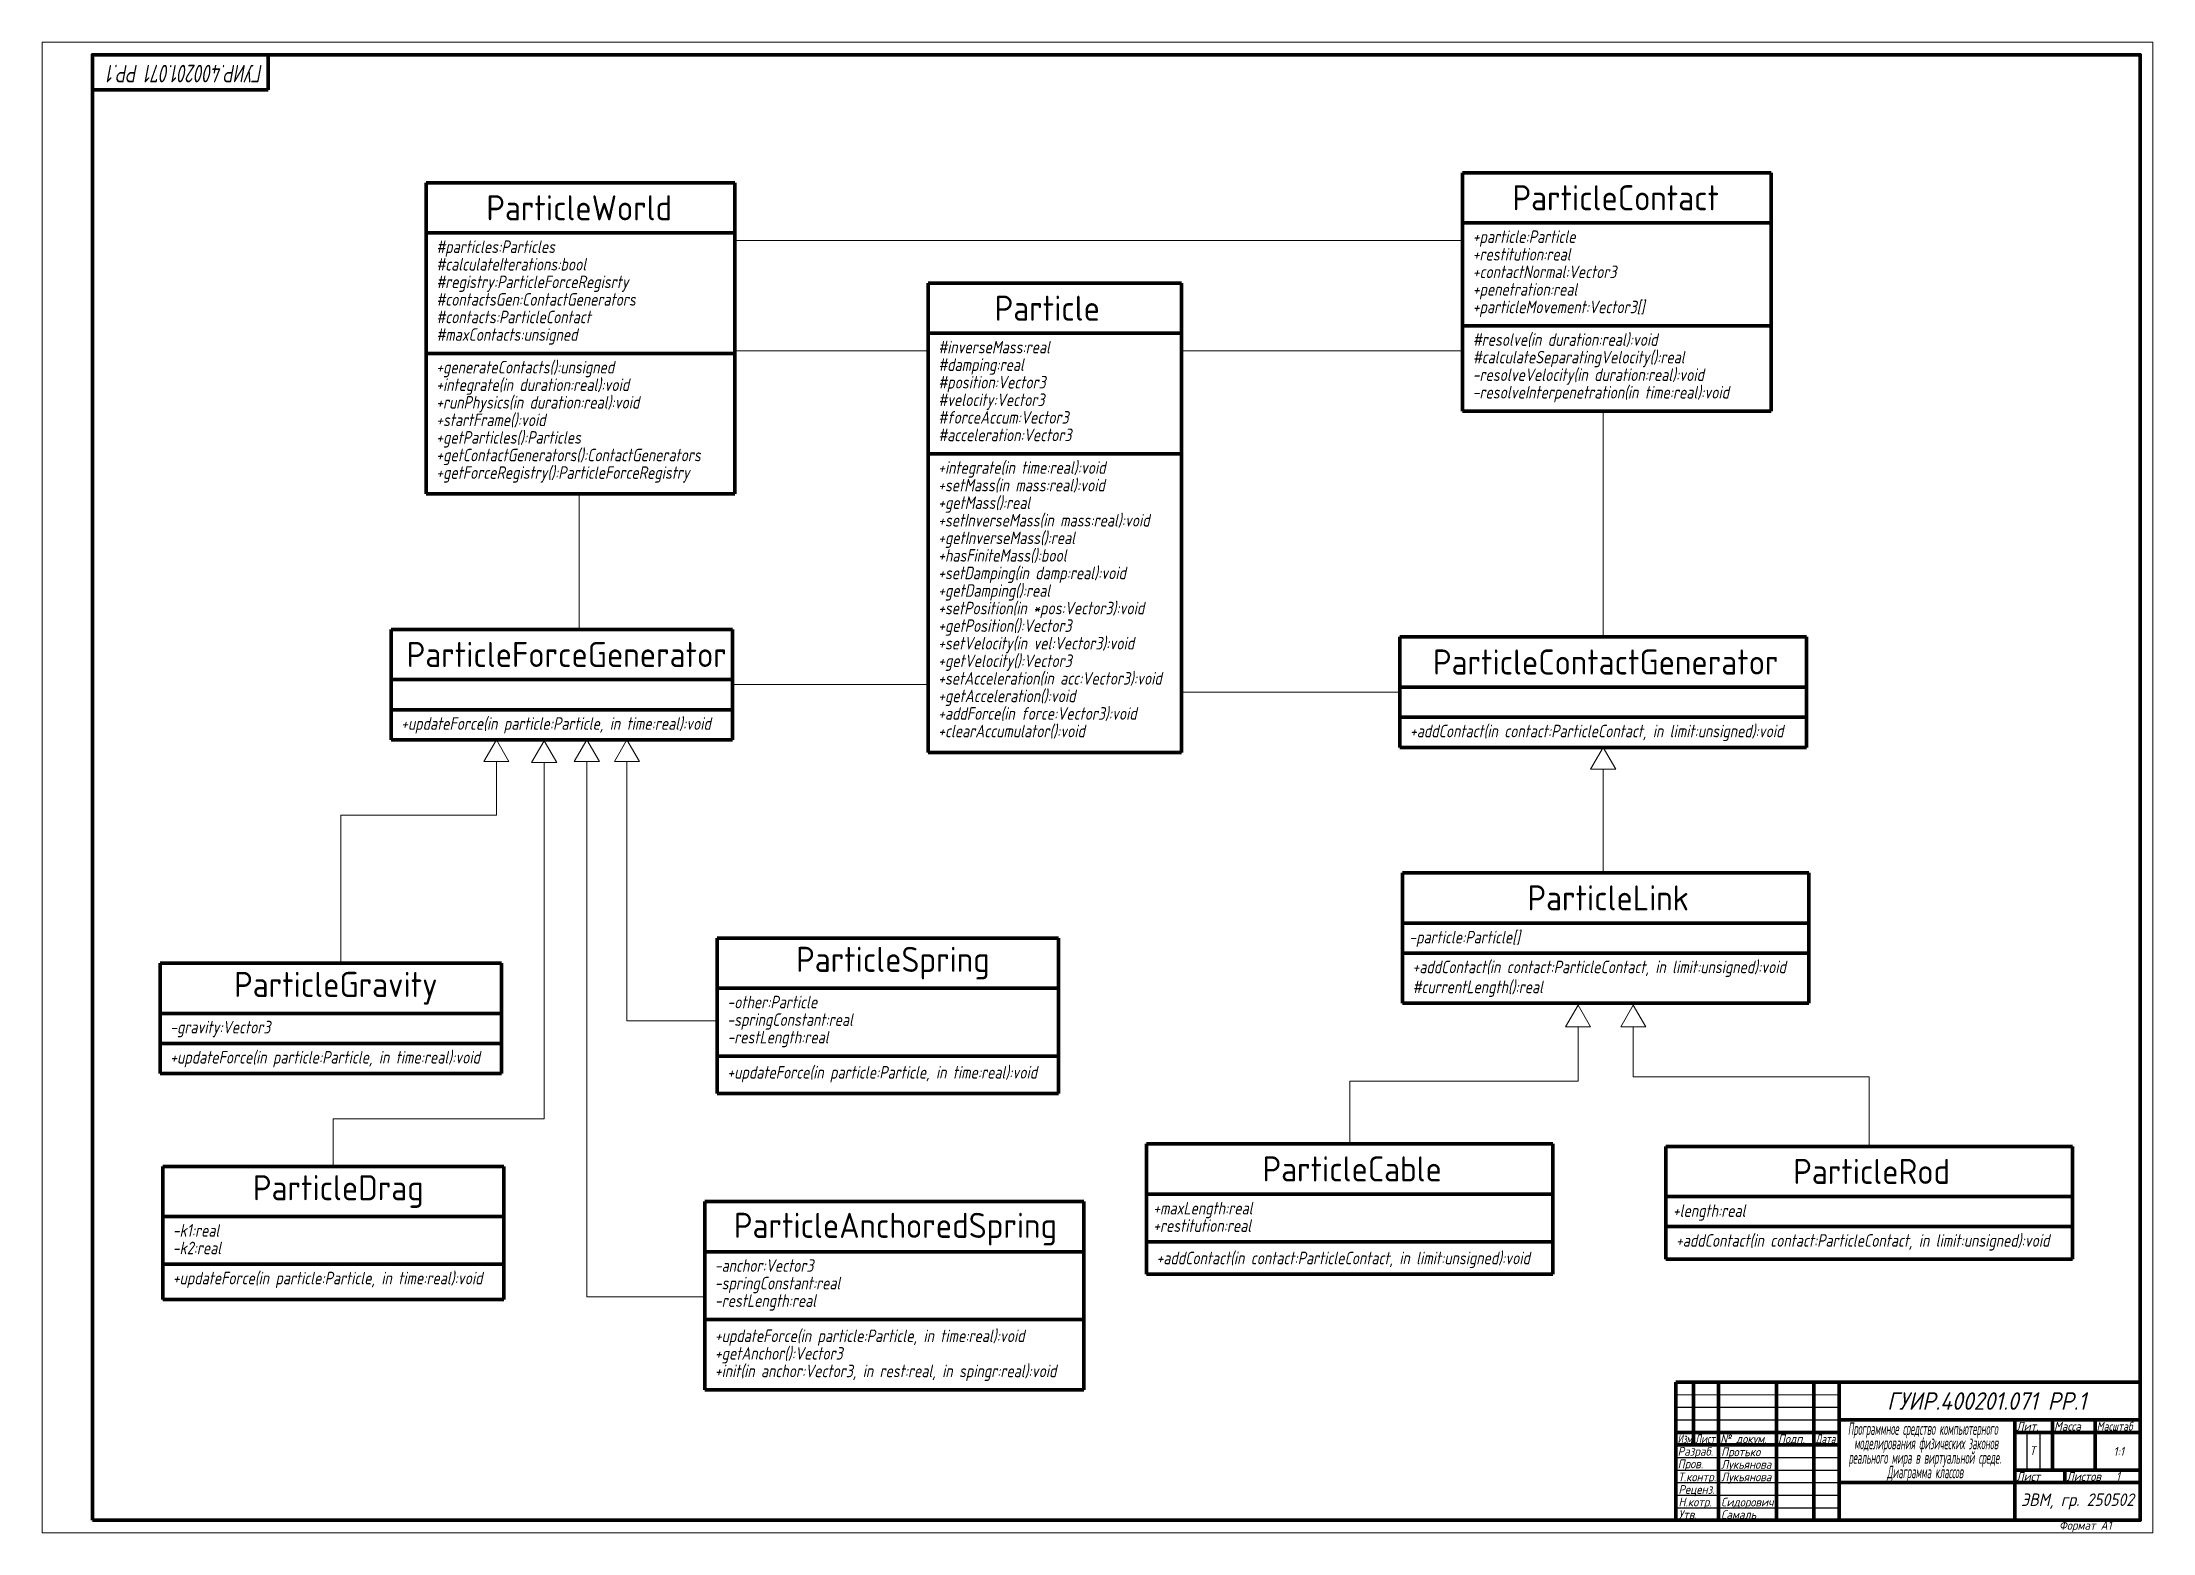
# Model space of a CAD drawing. Header units: millimetres. Extents: x 0 to 841, y 0 to 594.
import ezdxf

# ---------------------------------------------------------------- set-up
doc = ezdxf.new("R2010")
doc.units = ezdxf.units.MM
doc.header["$LTSCALE"] = 0.5
doc.layers.get('Defpoints').update_dxf_attribs({"color": 5})
doc.styles.get("Standard").update_dxf_attribs({"font": 'ISOCPEUI.TTF', "width": 0.9})

msp = doc.modelspace()

# ---------------------------------------------------------------- linework, layer by layer
at = {"lineweight": 20}
for p, q in [((0, 594), (841, 594)), ((0, 0), (0, 594)), ((841, 594), (841, 0)), ((276, 515), (566, 515)), ((353, 471), (276, 471)), ((454, 471), (566, 471)), ((622, 357), (622, 447)), ((214, 360), (214, 414)), ((353, 338), (275, 338)), ((454, 335), (541, 335)), ((181, 316), (176, 307.34)), ((181, 316), (186, 307.34)), ((200, 315.66), (195, 307)), ((200, 315.66), (205, 307)), ((217, 316), (212, 307.34)), ((217, 316), (222, 307.34)), ((233, 316), (228, 307.34)), ((233, 316), (238, 307.34)), ((622, 313), (617, 304.34)), ((622, 313), (627, 304.34)), ((176, 307.34), (186, 307.34)), ((181, 307.34), (181, 286)), ((195, 307), (205, 307)), ((200, 307), (200, 165)), ((212, 307.34), (222, 307.34)), ((217, 307.34), (217, 94)), ((228, 307.34), (238, 307.34)), ((233, 307.34), (233, 204)), ((617, 304.34), (627, 304.34)), ((622, 304.34), (622, 263)), ((119, 286), (119, 227)), ((181, 286), (119, 286)), ((612, 210.32), (607, 201.66)), ((612, 210.32), (617, 201.66)), ((634, 210.32), (629, 201.66)), ((634, 210.32), (639, 201.66)), ((269, 204), (233, 204)), ((607, 201.66), (617, 201.66)), ((612, 201.66), (612, 180)), ((629, 201.66), (639, 201.66)), ((634, 201.66), (634, 181.66)), ((521, 180), (521, 155)), ((612, 180), (521, 180)), ((634, 181.66), (728, 181.7)), ((728, 154), (728, 181.69)), ((200, 165), (116, 165)), ((116, 165), (116, 146)), ((264, 94), (217, 94)), ((841, 0), (0, 0))]:
    msp.add_line(p, q, dxfattribs=at)
at = {"lineweight": 100}
for p, q in [((90, 575), (90, 589)), ((20, 575), (90, 575)), ((566, 542), (689, 542)), ((566, 447), (566, 542)), ((689, 542), (689, 447)), ((153, 538), (276, 538)), ((153, 414), (153, 538)), ((276, 538), (276, 414)), ((566, 522), (689, 522)), ((153, 518), (276, 518)), ((353, 498), (454, 498)), ((353, 311), (353, 498)), ((454, 498), (454, 311)), ((566, 481), (689, 481)), ((353, 478), (454, 478)), ((153, 470), (276, 470)), ((566, 447), (689, 447)), ((353, 430), (454, 430)), ((153, 414), (276, 414)), ((139, 360), (275, 360)), ((139, 316), (139, 360)), ((275, 360), (275, 316)), ((541, 357), (703, 357)), ((541, 313), (541, 357)), ((703, 357), (703, 313)), ((139, 340), (275, 340)), ((541, 337), (703, 337)), ((139, 328), (275, 328)), ((541, 325), (703, 325)), ((139, 316), (275, 316)), ((541, 313), (703, 313)), ((353, 311), (454, 311)), ((542, 263), (704, 263)), ((542, 211), (542, 263)), ((704, 263), (704, 211)), ((269, 237), (405, 237)), ((269, 175), (269, 237)), ((405, 237), (405, 175)), ((542, 243), (704, 243)), ((542, 231), (704, 231)), ((47, 227), (183, 227)), ((47, 183), (47, 227)), ((183, 227), (183, 183)), ((269, 217), (405, 217)), ((542, 211), (704, 211)), ((47, 207), (183, 207)), ((47, 195), (183, 195)), ((269, 190), (405, 190)), ((47, 183), (183, 183)), ((269, 175), (405, 175)), ((440, 155), (602, 155)), ((440, 103), (440, 155)), ((602, 155), (602, 103)), ((647, 154), (809, 154)), ((647, 109), (647, 154)), ((809, 154), (809, 109)), ((48, 146), (184, 146)), ((48, 93), (48, 146)), ((184, 146), (184, 93)), ((440, 135), (602, 135)), ((264, 132), (415, 132)), ((264, 57), (264, 132)), ((415, 132), (415, 57)), ((647, 134), (809, 134)), ((48, 126), (184, 126)), ((647, 122), (809, 122)), ((264, 112), (415, 112)), ((440, 116), (602, 116)), ((48, 107), (184, 107)), ((440, 103), (602, 103)), ((647, 109), (809, 109)), ((48, 93), (184, 93)), ((264, 85), (415, 85)), ((264, 57), (415, 57))]:
    msp.add_line(p, q, dxfattribs=at)
at = {"color": 7, "linetype": 'Continuous', "lineweight": 100}
for p, q in [((836, 60), (651, 60)), ((651, 5), (651, 60)), ((658, 60), (658, 35)), ((668, 5), (668, 60)), ((691, 60), (691, 5)), ((706, 5), (706, 60)), ((716, 60), (716, 5)), ((716, 45), (836, 45)), ((786, 5), (786, 45)), ((801, 45), (801, 25)), ((818, 25), (818, 45)), ((651, 40), (716, 40)), ((651, 35), (716, 35)), ((786, 40), (836, 40)), ((716, 20), (836, 20)), ((786, 25), (836, 25)), ((806, 20), (806, 25))]:
    msp.add_line(p, q, dxfattribs=at)
at = {"color": 7, "linetype": 'Continuous', "lineweight": 20}
msp.add_line((651, 55), (716, 55), dxfattribs=at)
at = {"color": 7, "linetype": 'Continuous', "lineweight": -3}
for p, q in [((651, 50), (716, 50)), ((651, 45), (716, 45)), ((791, 25), (791, 40)), ((796, 40), (796, 25)), ((651, 30), (716, 30)), ((651, 25), (716, 25)), ((651, 20), (716, 20)), ((651, 15), (716, 15)), ((651, 10), (716, 10))]:
    msp.add_line(p, q, dxfattribs=at)
at = {"color": 7, "linetype": 'Continuous'}
msp.add_line((786, 45), (786, 40), dxfattribs=at)
at = {"color": 7, "linetype": 'Continuous', "lineweight": 100}
msp.add_lwpolyline([(20, 5), (836, 5), (836, 589), (20, 589)], close=True, dxfattribs=at)
at = {"layer": 'Defpoints', "lineweight": 20}
msp.add_lwpolyline([(0, 0), (841, 0), (841, 594), (0, 594)], close=True, dxfattribs=at)

# ---------------------------------------------------------------- texts
at = {"lineweight": 100, "width": 0.8}
for s, p in [('#particles:Particles', (157, 510)), ('+particle:Particle', (570, 514)), ('#calculateIterations:bool', (157, 503)), ('+restitution:real', (570, 507)), ('+contactNormal:Vector3', (570, 500)), ('#registry:ParticleForceRegisrty', (157, 496)), ('+penetration:real', (570, 493)), ('#contactsGen:ContactGenerators', (157, 489)), ('+particleMovement:Vector3[]', (570, 486)), ('#contacts:ParticleContact', (157, 482)), ('#maxContacts:unsigned', (157, 475)), ('#inverseMass:real', (357, 470)), ('#resolve(in duration:real):void', (570, 473)), ('#calculateSeparatingVelocity():real', (570, 466)), ('+generateContacts():unsigned', (157, 462)), ('#damping:real', (357, 463)), ('-resolveVelocity(in duration:real):void', (570, 459)), ('+integrate(in duration:real):void', (157, 455)), ('#position:Vector3', (357, 456)), ('-resolveInterpenetration(in time:real):void', (570, 452)), ('+runPhysics(in duration:real):void', (157, 448)), ('+startFrame():void', (157, 441)), ('#velocity:Vector3', (357, 449)), ('#forceAccum:Vector3', (357, 442)), ('+getParticles():Particles', (157, 434)), ('#acceleration:Vector3', (357, 435)), ('+getContactGenerators():ContactGenerators', (157, 427)), ('+getForceRegistry():ParticleForceRegistry', (157, 420)), ('+integrate(in time:real):void', (357, 422)), ('+setMass(in mass:real):void', (357, 415)), ('+getMass():real', (357, 408)), ('+setInverseMass(in mass:real):void', (357, 401)), ('+getInverseMass():real', (357, 394)), ('+hasFiniteMass():bool', (357, 387)), ('+setDamping(in damp:real):void', (357, 380)), ('+getDamping():real', (357, 373)), ('+setPosition(in *pos:Vector3):void', (357, 366)), ('+getPosition():Vector3', (357, 359)), ('+setVelocity(in vel:Vector3):void', (357, 352)), ('+getVelocity():Vector3', (357, 345)), ('+setAcceleration(in acc:Vector3):void', (357, 338)), ('+getAcceleration():void', (357, 331)), ('+addForce(in force:Vector3):void', (357, 324)), ('+updateForce(in particle:Particle, in time:real):void', (143, 320)), ('+clearAccumulator():void', (357, 317)), ('+addContact(in contact:ParticleContact, in limit:unsigned):void', (545, 317)), ('-particle:Particle[]', (544.74, 234.87)), ('+addContact(in contact:ParticleContact, in limit:unsigned):void', (546, 223)), ('#currentLength():real', (546, 215.04)), ('-other:Particle', (273, 209)), ('-gravity:Vector3', (51, 199)), ('-springConstant:real', (273, 202)), ('-restLength:real', (273.04, 195.02)), ('+updateForce(in particle:Particle, in time:real):void', (51, 187)), ('+updateForce(in particle:Particle, in time:real):void', (273, 181)), ('+maxLength:real', (442.7, 126.87)), ('+length:real', (649.74, 125.87)), ('-k1:real', (52, 118)), ('+restitution:real', (442.7, 119.9)), ('+addContact(in contact:ParticleContact, in limit:unsigned):void', (651, 114)), ('-k2:real', (52, 111)), ('+addContact(in contact:ParticleContact, in limit:unsigned):void', (444, 107)), ('+updateForce(in particle:Particle, in time:real):void', (52, 99)), ('-anchor:Vector3', (268, 104)), ('-springConstant:real', (268, 97)), ('-restLength:real', (268.04, 90.02)), ('+updateForce(in particle:Particle, in time:real):void', (268, 76)), ('+getAnchor():Vector3', (268, 69)), ('+init(in anchor:Vector3, in rest:real, in spingr:real):void', (268, 62))]:
    msp.add_text(s, height=5, dxfattribs=at).set_placement(p)
at = {"color": 7, "linetype": 'Continuous', "lineweight": -3}
for s, width, p in [('Лит.', 0.9, (786.67, 40.7)), ('Масса', 0.9, (801.67, 40.7)), ('Масштаб', 0.8, (818.67, 40.7)), ('Изм.', 0.7, (651.67, 35.7)), ('Разраб.', 0.9, (651.67, 30.7)), ('Лист', 0.75, (658.67, 35.7)), ('№ докум.', 0.9, (668.67, 35.7)), ('Подп.', 0.9, (691.67, 35.7)), ('Дата', 0.75, (706.67, 35.7)), ('Пров.', 0.9, (651.67, 25.7)), ('Лист', 0.9, (786.67, 20.7)), ('Листов   1', 0.9, (806.67, 20.7))]:
    msp.add_text(s, height=3.5, dxfattribs=dict(at, width=width)).set_placement(p)
at = {"width": 0.9}
msp.add_text('Т', height=3.5, dxfattribs=at).set_placement((792, 31))
at = {"color": 7, "linetype": 'Continuous', "lineweight": 70, "width": 0.9}
msp.add_text('Формат А1', height=3.5, dxfattribs=at).set_placement((803.66, 1.2))
at = {"lineweight": 20, "insert": (88, 578), "char_height": 7, "attachment_point": 1, "rotation": 180}
msp.add_mtext_dynamic_manual_height_columns('{\\fISOCPEUR|b0|i1|c204|p34;\\W0.7;ГУИР\\fISOCPEUR|b0|i1|c0|p34;.400201.071 \\fISOCPEUR|b0|i1|c204|p34;РР\\fISOCPEUR|b0|i1|c0|p34;.1}', width=82.6703, gutter_width=65, heights=[18.35], dxfattribs=at)
at = {"lineweight": 20}
for s, width, gutter_width, insert, char_height, attachment_point in [('{\\fISOCPEUR|b0|i0|c0|p34;ParticleWorld}', 112, 35, (214, 528), 10, 5), ('{\\fISOCPEUR|b0|i0|c0|p34;ParticleContact}', 112, 35, (627, 532), 10, 5), ('{\\fISOCPEUR|b0|i0|c0|p34;Particle}', 95, 35, (400.5, 488), 10, 5), ('{\\fISOCPEUR|b0|i0|c0|p34;ParticleForceGenerator}', 95, 35, (209, 350), 10, 5), ('{\\fISOCPEUR|b0|i0|c0|p34;ParticleContactGenerator}', 95, 35, (623, 347), 10, 5), ('{\\fISOCPEUR|b0|i0|c0|p34;ParticleLink}', 95, 35, (624, 253), 10, 5), ('{\\fISOCPEUR|b0|i0|c0|p34;ParticleSpring}', 95, 35, (339, 227), 10, 5), ('{\\fISOCPEUR|b0|i0|c0|p34;ParticleGravity}', 95, 35, (117, 217), 10, 5), ('{\\fISOCPEUR|b0|i0|c0|p34;ParticleCable}', 95, 35, (522, 145), 10, 5), ('{\\fISOCPEUR|b0|i0|c0|p34;ParticleRod}', 95, 35, (729, 144), 10, 5), ('{\\fISOCPEUR|b0|i0|c0|p34;ParticleDrag}', 95, 35, (118, 136), 10, 5), ('{\\fISOCPEUR|b0|i0|c0|p34;ParticleAnchoredSpring}', 95, 35, (340, 121), 10, 5), ('\\pi19.14545;{\\fISOCPEUR|b0|i1|c204|p34;ГУИР}.400201.071 {\\fISOCPEUR|b0|i1|c204|p34;РР}.1', 120, 65, (716, 56), 7, 1), ('{\\fISOCPEUR|b0|i1|c204|p34;ЭВМ}, {\\fISOCPEUR|b0|i1|c204|p34;гр}. {\\fISOCPEUR|b0|i1|c204|p34;2}5050{\\fISOCPEUR|b0|i1|c204|p34;2}', 50, 35, (811, 12.5), 5, 5)]:
    msp.add_mtext_dynamic_manual_height_columns(s, width=width, gutter_width=gutter_width, heights=[0], dxfattribs=dict(at, insert=insert, char_height=char_height, attachment_point=attachment_point))
at = {"insert": (716, 44), "char_height": 5, "attachment_point": 1, "line_spacing_factor": 0.69}
msp.add_mtext_dynamic_manual_height_columns('\\pi3.50379;{\\fISOCPEUR|b0|i1|c204|p34;\\W0.5;Программное средство компьютерного \\P\\pi6.00379;моделирования физических законов \\P\\pi3.78788;реального мира в виртуальной среде.\\fISOCPEUR|b0|i1|c0|p34;\\P\\pi19.10985;\\fISOCPEUR|b0|i1|c204|p34;Диаграмма классов}', width=70, gutter_width=20, heights=[0], dxfattribs=at)
at = {"char_height": 3.5, "attachment_point": 1}
for s, width, insert in [('{\\fISOCPEUR|b0|i1|c204|p34;Протько}', 23, (669, 34)), ('\\pi9;\\P\\pi7.35341;1:1', 18, (818, 40)), ('{\\fISOCPEUR|b0|i1|c204|p34;Лукьянова}', 23, (669, 29)), ('{\\fISOCPEUR|b0|i1|c204|p34;Реценз}.', 17, (652, 19)), ('\\pi0.86364;{\\fISOCPEUR|b0|i1|c204|p34;Т}.{\\fISOCPEUR|b0|i1|c204|p34;контр}.', 17, (651, 24)), ('{\\fISOCPEUR|b0|i1|c204|p34;Лукьянова}', 23, (669, 24)), ('{\\fISOCPEUR|b0|i1|c204|p34;Утв}.', 17, (652, 9)), ('{\\fISOCPEUR|b0|i1|c204|p34;Н}.{\\fISOCPEUR|b0|i1|c204|p34;котр}.', 17, (652, 14)), ('{\\fISOCPEUR|b0|i1|c204|p34;Сидорович}', 23, (669, 14)), ('{\\fISOCPEUR|b0|i1|c204|p34;Самаль}', 23, (669, 9))]:
    msp.add_mtext_dynamic_manual_height_columns(s, width=width, gutter_width=15, heights=[0], dxfattribs=dict(at, insert=insert))

doc.saveas('drawing.dxf')
